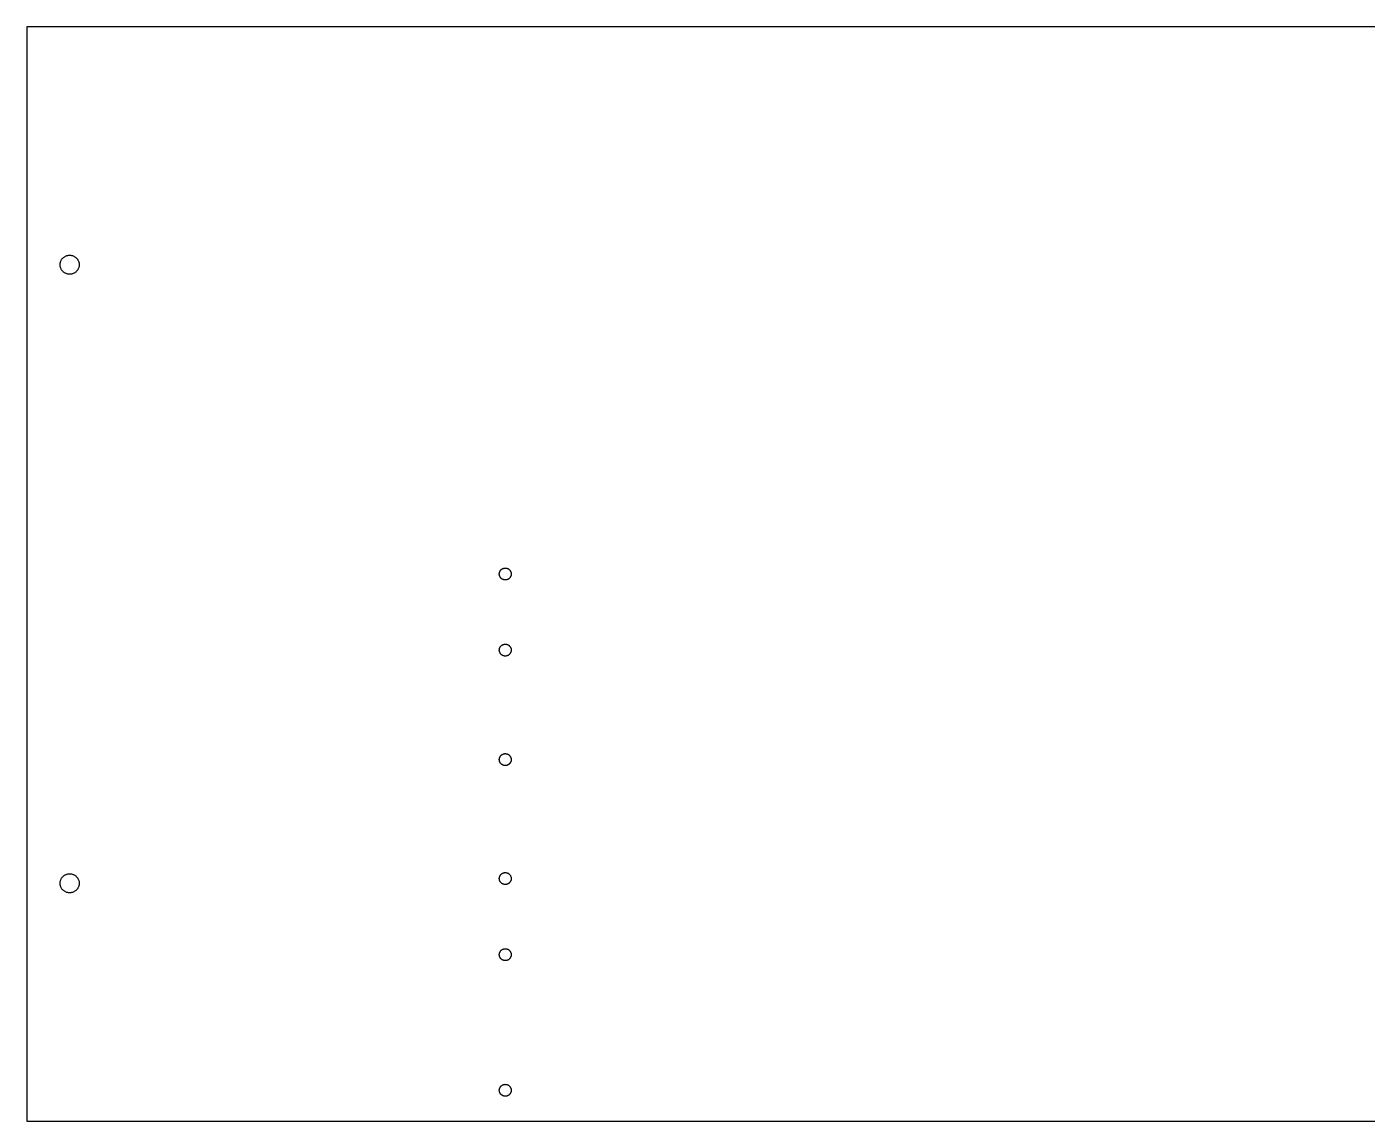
# Model space of a CAD drawing. Header units: metres. Extents: x 0 to 2300, y 0 to 230.
# Drawn here: x 0 to 281.6, y 0 to 230 of the extents above; entities that cross this region are included whole.
import ezdxf

# ---------------------------------------------------------------- set-up
doc = ezdxf.new("R2010")
doc.units = ezdxf.units.M

msp = doc.modelspace()

# ---------------------------------------------------------------- linework, layer by layer
for p, q in [((2300, 230), (0, 230)), ((0, 230), (0, 0)), ((7.00395, 180.126), (7.01577, 180.251)), ((7.01577, 180.251), (7.03543, 180.375)), ((7.03543, 180.375), (7.06283, 180.497)), ((7.06283, 180.497), (7.09789, 180.618)), ((7.09789, 180.618), (7.14045, 180.736)), ((7.14045, 180.736), (7.19035, 180.852)), ((7.19035, 180.852), (7.24739, 180.964)), ((7.24739, 180.964), (7.31134, 181.072)), ((7.31134, 181.072), (7.38197, 181.176)), ((7.38197, 181.176), (7.45897, 181.275)), ((7.45897, 181.275), (7.54206, 181.369)), ((7.54206, 181.369), (7.63091, 181.458)), ((7.63091, 181.458), (7.72515, 181.541)), ((7.72515, 181.541), (7.82443, 181.618)), ((7.82443, 181.618), (7.92835, 181.689)), ((7.92835, 181.689), (8.03649, 181.753)), ((8.03649, 181.753), (8.14844, 181.81)), ((8.14844, 181.81), (8.26375, 181.86)), ((8.26375, 181.86), (8.38197, 181.902)), ((8.38197, 181.902), (8.50262, 181.937)), ((8.50262, 181.937), (8.62524, 181.965)), ((8.62524, 181.965), (8.74933, 181.984)), ((8.74933, 181.984), (8.87442, 181.996)), ((8.87442, 181.996), (9, 182)), ((9, 182), (9.12558, 181.996)), ((9.12558, 181.996), (9.25067, 181.984)), ((9.25067, 181.984), (9.37476, 181.965)), ((9.37476, 181.965), (9.49738, 181.937)), ((9.49738, 181.937), (9.61803, 181.902)), ((9.61803, 181.902), (9.73625, 181.86)), ((9.73625, 181.86), (9.85156, 181.81)), ((9.85156, 181.81), (9.96351, 181.753)), ((9.96351, 181.753), (10.0717, 181.689)), ((10.0717, 181.689), (10.1756, 181.618)), ((10.1756, 181.618), (10.2748, 181.541)), ((10.2748, 181.541), (10.3691, 181.458)), ((10.3691, 181.458), (10.4579, 181.369)), ((10.4579, 181.369), (10.541, 181.275)), ((10.541, 181.275), (10.618, 181.176)), ((10.618, 181.176), (10.6887, 181.072)), ((10.6887, 181.072), (10.7526, 180.964)), ((10.7526, 180.964), (10.8097, 180.852)), ((10.8097, 180.852), (10.8596, 180.736)), ((10.8596, 180.736), (10.9021, 180.618)), ((10.9021, 180.618), (10.9372, 180.497)), ((10.9372, 180.497), (10.9646, 180.375)), ((10.9646, 180.375), (10.9842, 180.251)), ((10.9842, 180.251), (10.9961, 180.126)), ((7, 180), (7.00395, 180.126)), ((7.00395, 179.874), (7, 180)), ((7.01577, 179.749), (7.00395, 179.874)), ((7.03543, 179.625), (7.01577, 179.749)), ((7.06283, 179.503), (7.03543, 179.625)), ((7.09789, 179.382), (7.06283, 179.503)), ((7.14045, 179.264), (7.09789, 179.382)), ((7.19035, 179.148), (7.14045, 179.264)), ((7.24739, 179.036), (7.19035, 179.148)), ((7.31134, 178.928), (7.24739, 179.036)), ((7.38197, 178.824), (7.31134, 178.928)), ((7.45897, 178.725), (7.38197, 178.824)), ((7.54206, 178.631), (7.45897, 178.725)), ((7.63091, 178.542), (7.54206, 178.631)), ((7.72515, 178.459), (7.63091, 178.542)), ((7.82443, 178.382), (7.72515, 178.459)), ((7.92835, 178.311), (7.82443, 178.382)), ((8.03649, 178.247), (7.92835, 178.311)), ((8.14844, 178.19), (8.03649, 178.247)), ((8.26375, 178.14), (8.14844, 178.19)), ((8.38197, 178.098), (8.26375, 178.14)), ((8.50262, 178.063), (8.38197, 178.098)), ((8.62524, 178.035), (8.50262, 178.063)), ((8.74933, 178.016), (8.62524, 178.035)), ((8.87442, 178.004), (8.74933, 178.016)), ((9, 178), (8.87442, 178.004)), ((9.12558, 178.004), (9, 178)), ((9.25067, 178.016), (9.12558, 178.004)), ((9.37476, 178.035), (9.25067, 178.016)), ((9.49738, 178.063), (9.37476, 178.035)), ((9.61803, 178.098), (9.49738, 178.063)), ((9.73625, 178.14), (9.61803, 178.098)), ((9.85156, 178.19), (9.73625, 178.14)), ((9.96351, 178.247), (9.85156, 178.19)), ((10.0717, 178.311), (9.96351, 178.247)), ((10.1756, 178.382), (10.0717, 178.311)), ((10.2748, 178.459), (10.1756, 178.382)), ((10.3691, 178.542), (10.2748, 178.459)), ((10.4579, 178.631), (10.3691, 178.542)), ((10.541, 178.725), (10.4579, 178.631)), ((10.618, 178.824), (10.541, 178.725)), ((10.6887, 178.928), (10.618, 178.824)), ((10.7526, 179.036), (10.6887, 178.928)), ((10.8097, 179.148), (10.7526, 179.036)), ((10.8596, 179.264), (10.8097, 179.148)), ((10.9021, 179.382), (10.8596, 179.264)), ((10.9372, 179.503), (10.9021, 179.382)), ((10.9646, 179.625), (10.9372, 179.503)), ((10.9842, 179.749), (10.9646, 179.625)), ((10.9961, 179.874), (10.9842, 179.749)), ((10.9961, 180.126), (11, 180)), ((11, 180), (10.9961, 179.874)), ((99.3112, 115.386), (99.3378, 115.46)), ((99.3378, 115.46), (99.369, 115.532)), ((99.369, 115.532), (99.4046, 115.602)), ((99.4046, 115.602), (99.4446, 115.67)), ((99.4446, 115.67), (99.4887, 115.735)), ((99.4887, 115.735), (99.5369, 115.797)), ((99.5369, 115.797), (99.5888, 115.856)), ((99.5888, 115.856), (99.6443, 115.911)), ((99.6443, 115.911), (99.7032, 115.963)), ((99.7032, 115.963), (99.7653, 116.011)), ((99.7653, 116.011), (99.8302, 116.055)), ((99.8302, 116.055), (99.8978, 116.095)), ((99.8978, 116.095), (99.9678, 116.131)), ((99.9678, 116.131), (100.04, 116.162)), ((100.04, 116.162), (100.114, 116.189)), ((100.114, 116.189), (100.189, 116.211)), ((100.189, 116.211), (100.266, 116.228)), ((100.266, 116.228), (100.343, 116.24)), ((100.343, 116.24), (100.422, 116.248)), ((100.422, 116.248), (100.5, 116.25)), ((100.5, 116.25), (100.578, 116.248)), ((100.578, 116.248), (100.657, 116.24)), ((100.657, 116.24), (100.734, 116.228)), ((100.734, 116.228), (100.811, 116.211)), ((100.811, 116.211), (100.886, 116.189)), ((100.886, 116.189), (100.96, 116.162)), ((100.96, 116.162), (101.032, 116.131)), ((101.032, 116.131), (101.102, 116.095)), ((101.102, 116.095), (101.17, 116.055)), ((101.17, 116.055), (101.235, 116.011)), ((101.235, 116.011), (101.297, 115.963)), ((101.297, 115.963), (101.356, 115.911)), ((101.356, 115.911), (101.411, 115.856)), ((101.411, 115.856), (101.463, 115.797)), ((101.463, 115.797), (101.511, 115.735)), ((101.511, 115.735), (101.555, 115.67)), ((101.555, 115.67), (101.595, 115.602)), ((101.595, 115.602), (101.631, 115.532)), ((101.631, 115.532), (101.662, 115.46)), ((101.662, 115.46), (101.689, 115.386)), ((99.25, 115), (99.2525, 115.078)), ((99.2525, 114.922), (99.25, 115)), ((99.2525, 115.078), (99.2599, 115.157)), ((99.2599, 114.843), (99.2525, 114.922)), ((99.2599, 115.157), (99.2721, 115.234)), ((99.2721, 114.766), (99.2599, 114.843)), ((99.2721, 115.234), (99.2893, 115.311)), ((99.2893, 114.689), (99.2721, 114.766)), ((99.2893, 115.311), (99.3112, 115.386)), ((99.3112, 114.614), (99.2893, 114.689)), ((99.3378, 114.54), (99.3112, 114.614)), ((99.369, 114.468), (99.3378, 114.54)), ((99.4046, 114.398), (99.369, 114.468)), ((99.4446, 114.33), (99.4046, 114.398)), ((99.4887, 114.265), (99.4446, 114.33)), ((99.5369, 114.203), (99.4887, 114.265)), ((99.5888, 114.144), (99.5369, 114.203)), ((99.6443, 114.089), (99.5888, 114.144)), ((99.7032, 114.037), (99.6443, 114.089)), ((99.7653, 113.989), (99.7032, 114.037)), ((99.8302, 113.945), (99.7653, 113.989)), ((99.8978, 113.905), (99.8302, 113.945)), ((99.9678, 113.869), (99.8978, 113.905)), ((100.04, 113.838), (99.9678, 113.869)), ((100.114, 113.811), (100.04, 113.838)), ((100.189, 113.789), (100.114, 113.811)), ((100.266, 113.772), (100.189, 113.789)), ((100.343, 113.76), (100.266, 113.772)), ((100.422, 113.752), (100.343, 113.76)), ((100.5, 113.75), (100.422, 113.752)), ((100.578, 113.752), (100.5, 113.75)), ((100.657, 113.76), (100.578, 113.752)), ((100.734, 113.772), (100.657, 113.76)), ((100.811, 113.789), (100.734, 113.772)), ((100.886, 113.811), (100.811, 113.789)), ((100.96, 113.838), (100.886, 113.811)), ((101.032, 113.869), (100.96, 113.838)), ((101.102, 113.905), (101.032, 113.869)), ((101.17, 113.945), (101.102, 113.905)), ((101.235, 113.989), (101.17, 113.945)), ((101.297, 114.037), (101.235, 113.989)), ((101.356, 114.089), (101.297, 114.037)), ((101.411, 114.144), (101.356, 114.089)), ((101.463, 114.203), (101.411, 114.144)), ((101.511, 114.265), (101.463, 114.203)), ((101.555, 114.33), (101.511, 114.265)), ((101.595, 114.398), (101.555, 114.33)), ((101.631, 114.468), (101.595, 114.398)), ((101.662, 114.54), (101.631, 114.468)), ((101.689, 114.614), (101.662, 114.54)), ((101.689, 115.386), (101.711, 115.311)), ((101.711, 114.689), (101.689, 114.614)), ((101.711, 115.311), (101.728, 115.234)), ((101.728, 114.766), (101.711, 114.689)), ((101.728, 115.234), (101.74, 115.157)), ((101.74, 114.843), (101.728, 114.766)), ((101.74, 115.157), (101.748, 115.078)), ((101.748, 114.922), (101.74, 114.843)), ((101.748, 115.078), (101.75, 115)), ((101.75, 115), (101.748, 114.922)), ((99.25, 99), (99.2525, 99.0785)), ((99.2525, 98.9215), (99.25, 99)), ((99.2525, 99.0785), (99.2599, 99.1567)), ((99.2599, 98.8433), (99.2525, 98.9215)), ((99.2599, 99.1567), (99.2721, 99.2342)), ((99.2721, 98.7658), (99.2599, 98.8433)), ((99.2721, 99.2342), (99.2893, 99.3109)), ((99.2893, 98.6891), (99.2721, 98.7658)), ((99.2893, 99.3109), (99.3112, 99.3863)), ((99.3112, 98.6137), (99.2893, 98.6891)), ((99.3112, 99.3863), (99.3378, 99.4602)), ((99.3378, 98.5398), (99.3112, 98.6137)), ((99.3378, 99.4602), (99.369, 99.5322)), ((99.369, 99.5322), (99.4046, 99.6022)), ((99.4046, 99.6022), (99.4446, 99.6698)), ((99.4446, 99.6698), (99.4887, 99.7347)), ((99.4887, 99.7347), (99.5369, 99.7968)), ((99.5369, 99.7968), (99.5888, 99.8557)), ((99.5888, 99.8557), (99.6443, 99.9112)), ((99.6443, 99.9112), (99.7032, 99.9631)), ((99.7032, 99.9631), (99.7653, 100.011)), ((99.7653, 100.011), (99.8302, 100.055)), ((99.8302, 100.055), (99.8978, 100.095)), ((99.8978, 100.095), (99.9678, 100.131)), ((99.9678, 100.131), (100.04, 100.162)), ((100.04, 100.162), (100.114, 100.189)), ((100.114, 100.189), (100.189, 100.211)), ((100.189, 100.211), (100.266, 100.228)), ((100.266, 100.228), (100.343, 100.24)), ((100.343, 100.24), (100.422, 100.248)), ((100.422, 100.248), (100.5, 100.25)), ((100.5, 100.25), (100.578, 100.248)), ((100.578, 100.248), (100.657, 100.24)), ((100.657, 100.24), (100.734, 100.228)), ((100.734, 100.228), (100.811, 100.211)), ((100.811, 100.211), (100.886, 100.189)), ((100.886, 100.189), (100.96, 100.162)), ((100.96, 100.162), (101.032, 100.131)), ((101.032, 100.131), (101.102, 100.095)), ((101.102, 100.095), (101.17, 100.055)), ((101.17, 100.055), (101.235, 100.011)), ((101.235, 100.011), (101.297, 99.9631)), ((101.297, 99.9631), (101.356, 99.9112)), ((101.356, 99.9112), (101.411, 99.8557)), ((101.411, 99.8557), (101.463, 99.7968)), ((101.463, 99.7968), (101.511, 99.7347)), ((101.511, 99.7347), (101.555, 99.6698)), ((101.555, 99.6698), (101.595, 99.6022)), ((101.595, 99.6022), (101.631, 99.5322)), ((101.631, 99.5322), (101.662, 99.4602)), ((101.662, 99.4602), (101.689, 99.3863)), ((101.689, 98.6137), (101.662, 98.5398)), ((101.689, 99.3863), (101.711, 99.3109)), ((101.711, 98.6891), (101.689, 98.6137)), ((101.711, 99.3109), (101.728, 99.2342)), ((101.728, 98.7658), (101.711, 98.6891)), ((101.728, 99.2342), (101.74, 99.1567)), ((101.74, 98.8433), (101.728, 98.7658)), ((101.74, 99.1567), (101.748, 99.0785)), ((101.748, 98.9215), (101.74, 98.8433)), ((101.748, 99.0785), (101.75, 99)), ((101.75, 99), (101.748, 98.9215)), ((99.369, 98.4678), (99.3378, 98.5398)), ((99.4046, 98.3978), (99.369, 98.4678)), ((99.4446, 98.3302), (99.4046, 98.3978)), ((99.4887, 98.2653), (99.4446, 98.3302)), ((99.5369, 98.2032), (99.4887, 98.2653)), ((99.5888, 98.1443), (99.5369, 98.2032)), ((99.6443, 98.0888), (99.5888, 98.1443)), ((99.7032, 98.0369), (99.6443, 98.0888)), ((99.7653, 97.9887), (99.7032, 98.0369)), ((99.8302, 97.9446), (99.7653, 97.9887)), ((99.8978, 97.9046), (99.8302, 97.9446)), ((99.9678, 97.869), (99.8978, 97.9046)), ((100.04, 97.8378), (99.9678, 97.869)), ((100.114, 97.8112), (100.04, 97.8378)), ((100.189, 97.7893), (100.114, 97.8112)), ((100.266, 97.7721), (100.189, 97.7893)), ((100.343, 97.7599), (100.266, 97.7721)), ((100.422, 97.7525), (100.343, 97.7599)), ((100.5, 97.75), (100.422, 97.7525)), ((100.578, 97.7525), (100.5, 97.75)), ((100.657, 97.7599), (100.578, 97.7525)), ((100.734, 97.7721), (100.657, 97.7599)), ((100.811, 97.7893), (100.734, 97.7721)), ((100.886, 97.8112), (100.811, 97.7893)), ((100.96, 97.8378), (100.886, 97.8112)), ((101.032, 97.869), (100.96, 97.8378)), ((101.102, 97.9046), (101.032, 97.869)), ((101.17, 97.9446), (101.102, 97.9046)), ((101.235, 97.9887), (101.17, 97.9446)), ((101.297, 98.0369), (101.235, 97.9887)), ((101.356, 98.0888), (101.297, 98.0369)), ((101.411, 98.1443), (101.356, 98.0888)), ((101.463, 98.2032), (101.411, 98.1443)), ((101.511, 98.2653), (101.463, 98.2032)), ((101.555, 98.3302), (101.511, 98.2653)), ((101.595, 98.3978), (101.555, 98.3302)), ((101.631, 98.4678), (101.595, 98.3978)), ((101.662, 98.5398), (101.631, 98.4678)), ((99.25, 76), (99.2525, 76.0785)), ((99.2525, 76.0785), (99.2599, 76.1567)), ((99.2599, 76.1567), (99.2721, 76.2342)), ((99.2721, 76.2342), (99.2893, 76.3109)), ((99.2893, 76.3109), (99.3112, 76.3863)), ((99.3112, 76.3863), (99.3378, 76.4602)), ((99.3378, 76.4602), (99.369, 76.5322)), ((99.369, 76.5322), (99.4046, 76.6022)), ((99.4046, 76.6022), (99.4446, 76.6698)), ((99.4446, 76.6698), (99.4887, 76.7347)), ((99.4887, 76.7347), (99.5369, 76.7968)), ((99.5369, 76.7968), (99.5888, 76.8557)), ((99.5888, 76.8557), (99.6443, 76.9112)), ((99.6443, 76.9112), (99.7032, 76.9631)), ((99.7032, 76.9631), (99.7653, 77.0113)), ((99.7653, 77.0113), (99.8302, 77.0554)), ((99.8302, 77.0554), (99.8978, 77.0954)), ((99.8978, 77.0954), (99.9678, 77.131)), ((99.9678, 77.131), (100.04, 77.1622)), ((100.04, 77.1622), (100.114, 77.1888)), ((100.114, 77.1888), (100.189, 77.2107)), ((100.189, 77.2107), (100.266, 77.2279)), ((100.266, 77.2279), (100.343, 77.2401)), ((100.343, 77.2401), (100.422, 77.2475)), ((100.422, 77.2475), (100.5, 77.25)), ((100.5, 77.25), (100.578, 77.2475)), ((100.578, 77.2475), (100.657, 77.2401)), ((100.657, 77.2401), (100.734, 77.2279)), ((100.734, 77.2279), (100.811, 77.2107)), ((100.811, 77.2107), (100.886, 77.1888)), ((100.886, 77.1888), (100.96, 77.1622)), ((100.96, 77.1622), (101.032, 77.131)), ((101.032, 77.131), (101.102, 77.0954)), ((101.102, 77.0954), (101.17, 77.0554)), ((101.17, 77.0554), (101.235, 77.0113)), ((101.235, 77.0113), (101.297, 76.9631)), ((101.297, 76.9631), (101.356, 76.9112)), ((101.356, 76.9112), (101.411, 76.8557)), ((101.411, 76.8557), (101.463, 76.7968)), ((101.463, 76.7968), (101.511, 76.7347)), ((101.511, 76.7347), (101.555, 76.6698)), ((101.555, 76.6698), (101.595, 76.6022)), ((101.595, 76.6022), (101.631, 76.5322)), ((101.631, 76.5322), (101.662, 76.4602)), ((101.662, 76.4602), (101.689, 76.3863)), ((101.689, 76.3863), (101.711, 76.3109)), ((101.711, 76.3109), (101.728, 76.2342)), ((101.728, 76.2342), (101.74, 76.1567)), ((101.74, 76.1567), (101.748, 76.0785)), ((101.748, 76.0785), (101.75, 76)), ((99.2525, 75.9215), (99.25, 76)), ((99.2599, 75.8433), (99.2525, 75.9215)), ((99.2721, 75.7658), (99.2599, 75.8433)), ((99.2893, 75.6891), (99.2721, 75.7658)), ((99.3112, 75.6137), (99.2893, 75.6891)), ((99.3378, 75.5398), (99.3112, 75.6137)), ((99.369, 75.4678), (99.3378, 75.5398)), ((99.4046, 75.3978), (99.369, 75.4678)), ((99.4446, 75.3302), (99.4046, 75.3978)), ((99.4887, 75.2653), (99.4446, 75.3302)), ((99.5369, 75.2032), (99.4887, 75.2653)), ((99.5888, 75.1443), (99.5369, 75.2032)), ((99.6443, 75.0888), (99.5888, 75.1443)), ((99.7032, 75.0369), (99.6443, 75.0888)), ((99.7653, 74.9887), (99.7032, 75.0369)), ((99.8302, 74.9446), (99.7653, 74.9887)), ((99.8978, 74.9046), (99.8302, 74.9446)), ((99.9678, 74.869), (99.8978, 74.9046)), ((100.04, 74.8378), (99.9678, 74.869)), ((100.114, 74.8112), (100.04, 74.8378)), ((100.189, 74.7893), (100.114, 74.8112)), ((100.266, 74.7721), (100.189, 74.7893)), ((100.343, 74.7599), (100.266, 74.7721)), ((100.422, 74.7525), (100.343, 74.7599)), ((100.5, 74.75), (100.422, 74.7525)), ((100.578, 74.7525), (100.5, 74.75)), ((100.657, 74.7599), (100.578, 74.7525)), ((100.734, 74.7721), (100.657, 74.7599)), ((100.811, 74.7893), (100.734, 74.7721)), ((100.886, 74.8112), (100.811, 74.7893)), ((100.96, 74.8378), (100.886, 74.8112)), ((101.032, 74.869), (100.96, 74.8378)), ((101.102, 74.9046), (101.032, 74.869)), ((101.17, 74.9446), (101.102, 74.9046)), ((101.235, 74.9887), (101.17, 74.9446)), ((101.297, 75.0369), (101.235, 74.9887)), ((101.356, 75.0888), (101.297, 75.0369)), ((101.411, 75.1443), (101.356, 75.0888)), ((101.463, 75.2032), (101.411, 75.1443)), ((101.511, 75.2653), (101.463, 75.2032)), ((101.555, 75.3302), (101.511, 75.2653)), ((101.595, 75.3978), (101.555, 75.3302)), ((101.631, 75.4678), (101.595, 75.3978)), ((101.662, 75.5398), (101.631, 75.4678)), ((101.689, 75.6137), (101.662, 75.5398)), ((101.711, 75.6891), (101.689, 75.6137)), ((101.728, 75.7658), (101.711, 75.6891)), ((101.74, 75.8433), (101.728, 75.7658)), ((101.748, 75.9215), (101.74, 75.8433)), ((101.75, 76), (101.748, 75.9215)), ((7.09789, 50.618), (7.14045, 50.7362)), ((7.14045, 50.7362), (7.19035, 50.8516)), ((7.19035, 50.8516), (7.24739, 50.9635)), ((7.24739, 50.9635), (7.31134, 51.0717)), ((7.31134, 51.0717), (7.38197, 51.1756)), ((7.38197, 51.1756), (7.45897, 51.2748)), ((7.45897, 51.2748), (7.54206, 51.3691)), ((7.54206, 51.3691), (7.63091, 51.4579)), ((7.63091, 51.4579), (7.72515, 51.541)), ((7.72515, 51.541), (7.82443, 51.618)), ((7.82443, 51.618), (7.92835, 51.6887)), ((7.92835, 51.6887), (8.03649, 51.7526)), ((8.03649, 51.7526), (8.14844, 51.8097)), ((8.14844, 51.8097), (8.26375, 51.8596)), ((8.26375, 51.8596), (8.38197, 51.9021)), ((8.38197, 51.9021), (8.50262, 51.9372)), ((8.50262, 51.9372), (8.62524, 51.9646)), ((8.62524, 51.9646), (8.74933, 51.9842)), ((8.74933, 51.9842), (8.87442, 51.9961)), ((8.87442, 51.9961), (9, 52)), ((9, 52), (9.12558, 51.9961)), ((9.12558, 51.9961), (9.25067, 51.9842)), ((9.25067, 51.9842), (9.37476, 51.9646)), ((9.37476, 51.9646), (9.49738, 51.9372)), ((9.49738, 51.9372), (9.61803, 51.9021)), ((9.61803, 51.9021), (9.73625, 51.8596)), ((9.73625, 51.8596), (9.85156, 51.8097)), ((9.85156, 51.8097), (9.96351, 51.7526)), ((9.96351, 51.7526), (10.0717, 51.6887)), ((10.0717, 51.6887), (10.1756, 51.618)), ((10.1756, 51.618), (10.2748, 51.541)), ((10.2748, 51.541), (10.3691, 51.4579)), ((10.3691, 51.4579), (10.4579, 51.3691)), ((10.4579, 51.3691), (10.541, 51.2748)), ((10.541, 51.2748), (10.618, 51.1756)), ((10.618, 51.1756), (10.6887, 51.0717)), ((10.6887, 51.0717), (10.7526, 50.9635)), ((10.7526, 50.9635), (10.8097, 50.8516)), ((10.8097, 50.8516), (10.8596, 50.7362)), ((10.8596, 50.7362), (10.9021, 50.618)), ((99.25, 51), (99.2525, 51.0785)), ((99.2525, 50.9215), (99.25, 51)), ((99.2525, 51.0785), (99.2599, 51.1567)), ((99.2599, 50.8433), (99.2525, 50.9215)), ((99.2599, 51.1567), (99.2721, 51.2342)), ((99.2721, 50.7658), (99.2599, 50.8433)), ((99.2721, 51.2342), (99.2893, 51.3109)), ((99.2893, 50.6891), (99.2721, 50.7658)), ((99.2893, 51.3109), (99.3112, 51.3863)), ((99.3112, 50.6137), (99.2893, 50.6891)), ((99.3112, 51.3863), (99.3378, 51.4602)), ((99.3378, 51.4602), (99.369, 51.5322)), ((99.369, 51.5322), (99.4046, 51.6022)), ((99.4046, 51.6022), (99.4446, 51.6698)), ((99.4446, 51.6698), (99.4887, 51.7347)), ((99.4887, 51.7347), (99.5369, 51.7968)), ((99.5369, 51.7968), (99.5888, 51.8557)), ((99.5888, 51.8557), (99.6443, 51.9112)), ((99.6443, 51.9112), (99.7032, 51.9631)), ((99.7032, 51.9631), (99.7653, 52.0113)), ((99.7653, 52.0113), (99.8302, 52.0554)), ((99.8302, 52.0554), (99.8978, 52.0954)), ((99.8978, 52.0954), (99.9678, 52.131)), ((99.9678, 52.131), (100.04, 52.1622)), ((100.04, 52.1622), (100.114, 52.1888)), ((100.114, 52.1888), (100.189, 52.2107)), ((100.189, 52.2107), (100.266, 52.2279)), ((100.266, 52.2279), (100.343, 52.2401)), ((100.343, 52.2401), (100.422, 52.2475)), ((100.422, 52.2475), (100.5, 52.25)), ((100.5, 52.25), (100.578, 52.2475)), ((100.578, 52.2475), (100.657, 52.2401)), ((100.657, 52.2401), (100.734, 52.2279)), ((100.734, 52.2279), (100.811, 52.2107)), ((100.811, 52.2107), (100.886, 52.1888)), ((100.886, 52.1888), (100.96, 52.1622)), ((100.96, 52.1622), (101.032, 52.131)), ((101.032, 52.131), (101.102, 52.0954)), ((101.102, 52.0954), (101.17, 52.0554)), ((101.17, 52.0554), (101.235, 52.0113)), ((101.235, 52.0113), (101.297, 51.9631)), ((101.297, 51.9631), (101.356, 51.9112)), ((101.356, 51.9112), (101.411, 51.8557)), ((101.411, 51.8557), (101.463, 51.7968)), ((101.463, 51.7968), (101.511, 51.7347)), ((101.511, 51.7347), (101.555, 51.6698)), ((101.555, 51.6698), (101.595, 51.6022)), ((101.595, 51.6022), (101.631, 51.5322)), ((101.631, 51.5322), (101.662, 51.4602)), ((101.662, 51.4602), (101.689, 51.3863)), ((101.689, 51.3863), (101.711, 51.3109)), ((101.711, 50.6891), (101.689, 50.6137)), ((101.711, 51.3109), (101.728, 51.2342)), ((101.728, 50.7658), (101.711, 50.6891)), ((101.728, 51.2342), (101.74, 51.1567)), ((101.74, 50.8433), (101.728, 50.7658)), ((101.74, 51.1567), (101.748, 51.0785)), ((101.748, 50.9215), (101.74, 50.8433)), ((101.748, 51.0785), (101.75, 51)), ((101.75, 51), (101.748, 50.9215)), ((7, 50), (7.00395, 50.1256)), ((7.00395, 49.8744), (7, 50)), ((7.00395, 50.1256), (7.01577, 50.2507)), ((7.01577, 49.7493), (7.00395, 49.8744)), ((7.01577, 50.2507), (7.03543, 50.3748)), ((7.03543, 49.6252), (7.01577, 49.7493)), ((7.03543, 50.3748), (7.06283, 50.4974)), ((7.06283, 49.5026), (7.03543, 49.6252)), ((7.06283, 50.4974), (7.09789, 50.618)), ((7.09789, 49.382), (7.06283, 49.5026)), ((7.14045, 49.2638), (7.09789, 49.382)), ((7.19035, 49.1484), (7.14045, 49.2638)), ((7.24739, 49.0365), (7.19035, 49.1484)), ((7.31134, 48.9283), (7.24739, 49.0365)), ((7.38197, 48.8244), (7.31134, 48.9283)), ((7.45897, 48.7252), (7.38197, 48.8244)), ((7.54206, 48.6309), (7.45897, 48.7252)), ((7.63091, 48.5421), (7.54206, 48.6309)), ((7.72515, 48.459), (7.63091, 48.5421)), ((7.82443, 48.382), (7.72515, 48.459)), ((7.92835, 48.3113), (7.82443, 48.382)), ((8.03649, 48.2474), (7.92835, 48.3113)), ((8.14844, 48.1903), (8.03649, 48.2474)), ((8.26375, 48.1404), (8.14844, 48.1903)), ((8.38197, 48.0979), (8.26375, 48.1404)), ((8.50262, 48.0628), (8.38197, 48.0979)), ((8.62524, 48.0354), (8.50262, 48.0628)), ((8.74933, 48.0158), (8.62524, 48.0354)), ((8.87442, 48.0039), (8.74933, 48.0158)), ((9, 48), (8.87442, 48.0039)), ((9.12558, 48.0039), (9, 48)), ((9.25067, 48.0158), (9.12558, 48.0039)), ((9.37476, 48.0354), (9.25067, 48.0158)), ((9.49738, 48.0628), (9.37476, 48.0354)), ((9.61803, 48.0979), (9.49738, 48.0628)), ((9.73625, 48.1404), (9.61803, 48.0979)), ((9.85156, 48.1903), (9.73625, 48.1404)), ((9.96351, 48.2474), (9.85156, 48.1903)), ((10.0717, 48.3113), (9.96351, 48.2474)), ((10.1756, 48.382), (10.0717, 48.3113)), ((10.2748, 48.459), (10.1756, 48.382)), ((10.3691, 48.5421), (10.2748, 48.459)), ((10.4579, 48.6309), (10.3691, 48.5421)), ((10.541, 48.7252), (10.4579, 48.6309)), ((10.618, 48.8244), (10.541, 48.7252)), ((10.6887, 48.9283), (10.618, 48.8244)), ((10.7526, 49.0365), (10.6887, 48.9283)), ((10.8097, 49.1484), (10.7526, 49.0365)), ((10.8596, 49.2638), (10.8097, 49.1484)), ((10.9021, 49.382), (10.8596, 49.2638)), ((10.9021, 50.618), (10.9372, 50.4974)), ((10.9372, 49.5026), (10.9021, 49.382)), ((10.9372, 50.4974), (10.9646, 50.3748)), ((10.9646, 49.6252), (10.9372, 49.5026)), ((10.9646, 50.3748), (10.9842, 50.2507)), ((10.9842, 49.7493), (10.9646, 49.6252)), ((10.9842, 50.2507), (10.9961, 50.1256)), ((10.9961, 49.8744), (10.9842, 49.7493)), ((10.9961, 50.1256), (11, 50)), ((11, 50), (10.9961, 49.8744)), ((99.3378, 50.5398), (99.3112, 50.6137)), ((99.369, 50.4678), (99.3378, 50.5398)), ((99.4046, 50.3978), (99.369, 50.4678)), ((99.4446, 50.3302), (99.4046, 50.3978)), ((99.4887, 50.2653), (99.4446, 50.3302)), ((99.5369, 50.2032), (99.4887, 50.2653)), ((99.5888, 50.1443), (99.5369, 50.2032)), ((99.6443, 50.0888), (99.5888, 50.1443)), ((99.7032, 50.0369), (99.6443, 50.0888)), ((99.7653, 49.9887), (99.7032, 50.0369)), ((99.8302, 49.9446), (99.7653, 49.9887)), ((99.8978, 49.9046), (99.8302, 49.9446)), ((99.9678, 49.869), (99.8978, 49.9046)), ((100.04, 49.8378), (99.9678, 49.869)), ((100.114, 49.8112), (100.04, 49.8378)), ((100.189, 49.7893), (100.114, 49.8112)), ((100.266, 49.7721), (100.189, 49.7893)), ((100.343, 49.7599), (100.266, 49.7721)), ((100.422, 49.7525), (100.343, 49.7599)), ((100.5, 49.75), (100.422, 49.7525)), ((100.578, 49.7525), (100.5, 49.75)), ((100.657, 49.7599), (100.578, 49.7525)), ((100.734, 49.7721), (100.657, 49.7599)), ((100.811, 49.7893), (100.734, 49.7721)), ((100.886, 49.8112), (100.811, 49.7893)), ((100.96, 49.8378), (100.886, 49.8112)), ((101.032, 49.869), (100.96, 49.8378)), ((101.102, 49.9046), (101.032, 49.869)), ((101.17, 49.9446), (101.102, 49.9046)), ((101.235, 49.9887), (101.17, 49.9446)), ((101.297, 50.0369), (101.235, 49.9887)), ((101.356, 50.0888), (101.297, 50.0369)), ((101.411, 50.1443), (101.356, 50.0888)), ((101.463, 50.2032), (101.411, 50.1443)), ((101.511, 50.2653), (101.463, 50.2032)), ((101.555, 50.3302), (101.511, 50.2653)), ((101.595, 50.3978), (101.555, 50.3302)), ((101.631, 50.4678), (101.595, 50.3978)), ((101.662, 50.5398), (101.631, 50.4678)), ((101.689, 50.6137), (101.662, 50.5398)), ((99.25, 35), (99.2525, 35.0785)), ((99.2525, 34.9215), (99.25, 35)), ((99.2525, 35.0785), (99.2599, 35.1567)), ((99.2599, 34.8433), (99.2525, 34.9215)), ((99.2599, 35.1567), (99.2721, 35.2342)), ((99.2721, 34.7658), (99.2599, 34.8433)), ((99.2721, 35.2342), (99.2893, 35.3109)), ((99.2893, 34.6891), (99.2721, 34.7658)), ((99.2893, 35.3109), (99.3112, 35.3863)), ((99.3112, 34.6137), (99.2893, 34.6891)), ((99.3112, 35.3863), (99.3378, 35.4602)), ((99.3378, 34.5398), (99.3112, 34.6137)), ((99.3378, 35.4602), (99.369, 35.5322)), ((99.369, 34.4678), (99.3378, 34.5398)), ((99.369, 35.5322), (99.4046, 35.6022)), ((99.4046, 34.3978), (99.369, 34.4678)), ((99.4046, 35.6022), (99.4446, 35.6698)), ((99.4446, 34.3302), (99.4046, 34.3978)), ((99.4446, 35.6698), (99.4887, 35.7347)), ((99.4887, 34.2653), (99.4446, 34.3302)), ((99.4887, 35.7347), (99.5369, 35.7968)), ((99.5369, 34.2032), (99.4887, 34.2653)), ((99.5369, 35.7968), (99.5888, 35.8557)), ((99.5888, 34.1443), (99.5369, 34.2032)), ((99.5888, 35.8557), (99.6443, 35.9112)), ((99.6443, 34.0888), (99.5888, 34.1443)), ((99.6443, 35.9112), (99.7032, 35.9631)), ((99.7032, 34.0369), (99.6443, 34.0888)), ((99.7032, 35.9631), (99.7653, 36.0113)), ((99.7653, 33.9887), (99.7032, 34.0369)), ((99.7653, 36.0113), (99.8302, 36.0554)), ((99.8302, 33.9446), (99.7653, 33.9887)), ((99.8302, 36.0554), (99.8978, 36.0954)), ((99.8978, 33.9046), (99.8302, 33.9446)), ((99.8978, 36.0954), (99.9678, 36.131)), ((99.9678, 33.869), (99.8978, 33.9046)), ((99.9678, 36.131), (100.04, 36.1622)), ((100.04, 33.8378), (99.9678, 33.869)), ((100.04, 36.1622), (100.114, 36.1888)), ((100.114, 33.8112), (100.04, 33.8378)), ((100.114, 36.1888), (100.189, 36.2107)), ((100.189, 33.7893), (100.114, 33.8112)), ((100.189, 36.2107), (100.266, 36.2279)), ((100.266, 33.7721), (100.189, 33.7893)), ((100.266, 36.2279), (100.343, 36.2401)), ((100.343, 36.2401), (100.422, 36.2475)), ((100.422, 36.2475), (100.5, 36.25)), ((100.5, 36.25), (100.578, 36.2475)), ((100.578, 36.2475), (100.657, 36.2401)), ((100.657, 36.2401), (100.734, 36.2279)), ((100.734, 36.2279), (100.811, 36.2107)), ((100.811, 33.7893), (100.734, 33.7721)), ((100.811, 36.2107), (100.886, 36.1888)), ((100.886, 33.8112), (100.811, 33.7893)), ((100.886, 36.1888), (100.96, 36.1622)), ((100.96, 33.8378), (100.886, 33.8112)), ((100.96, 36.1622), (101.032, 36.131)), ((101.032, 33.869), (100.96, 33.8378)), ((101.032, 36.131), (101.102, 36.0954)), ((101.102, 33.9046), (101.032, 33.869)), ((101.102, 36.0954), (101.17, 36.0554)), ((101.17, 33.9446), (101.102, 33.9046)), ((101.17, 36.0554), (101.235, 36.0113)), ((101.235, 33.9887), (101.17, 33.9446)), ((101.235, 36.0113), (101.297, 35.9631)), ((101.297, 34.0369), (101.235, 33.9887)), ((101.297, 35.9631), (101.356, 35.9112)), ((101.356, 34.0888), (101.297, 34.0369)), ((101.356, 35.9112), (101.411, 35.8557)), ((101.411, 34.1443), (101.356, 34.0888)), ((101.411, 35.8557), (101.463, 35.7968)), ((101.463, 34.2032), (101.411, 34.1443)), ((101.463, 35.7968), (101.511, 35.7347)), ((101.511, 34.2653), (101.463, 34.2032)), ((101.511, 35.7347), (101.555, 35.6698)), ((101.555, 34.3302), (101.511, 34.2653)), ((101.555, 35.6698), (101.595, 35.6022)), ((101.595, 34.3978), (101.555, 34.3302)), ((101.595, 35.6022), (101.631, 35.5322)), ((101.631, 34.4678), (101.595, 34.3978)), ((101.631, 35.5322), (101.662, 35.4602)), ((101.662, 34.5398), (101.631, 34.4678)), ((101.662, 35.4602), (101.689, 35.3863)), ((101.689, 34.6137), (101.662, 34.5398)), ((101.689, 35.3863), (101.711, 35.3109)), ((101.711, 34.6891), (101.689, 34.6137)), ((101.711, 35.3109), (101.728, 35.2342)), ((101.728, 34.7658), (101.711, 34.6891)), ((101.728, 35.2342), (101.74, 35.1567)), ((101.74, 34.8433), (101.728, 34.7658)), ((101.74, 35.1567), (101.748, 35.0785)), ((101.748, 34.9215), (101.74, 34.8433)), ((101.748, 35.0785), (101.75, 35)), ((101.75, 35), (101.748, 34.9215)), ((100.343, 33.7599), (100.266, 33.7721)), ((100.422, 33.7525), (100.343, 33.7599)), ((100.5, 33.75), (100.422, 33.7525)), ((100.578, 33.7525), (100.5, 33.75)), ((100.657, 33.7599), (100.578, 33.7525)), ((100.734, 33.7721), (100.657, 33.7599)), ((99.25, 6.5), (99.2525, 6.57849)), ((99.2525, 6.42151), (99.25, 6.5)), ((99.2525, 6.57849), (99.2599, 6.65667)), ((99.2599, 6.34333), (99.2525, 6.42151)), ((99.2599, 6.65667), (99.2721, 6.73423)), ((99.2721, 6.26577), (99.2599, 6.34333)), ((99.2721, 6.73423), (99.2893, 6.81086)), ((99.2893, 6.18914), (99.2721, 6.26577)), ((99.2893, 6.81086), (99.3112, 6.88627)), ((99.3112, 6.11373), (99.2893, 6.18914)), ((99.3112, 6.88627), (99.3378, 6.96016)), ((99.3378, 6.03984), (99.3112, 6.11373)), ((99.3378, 6.96016), (99.369, 7.03222)), ((99.369, 5.96778), (99.3378, 6.03984)), ((99.369, 7.03222), (99.4046, 7.10219)), ((99.4046, 5.89781), (99.369, 5.96778)), ((99.4046, 7.10219), (99.4446, 7.16978)), ((99.4446, 5.83022), (99.4046, 5.89781)), ((99.4446, 7.16978), (99.4887, 7.23473)), ((99.4887, 5.76527), (99.4446, 5.83022)), ((99.4887, 7.23473), (99.5369, 7.29678)), ((99.5369, 5.70322), (99.4887, 5.76527)), ((99.5369, 7.29678), (99.5888, 7.35568)), ((99.5888, 5.64432), (99.5369, 5.70322)), ((99.5888, 7.35568), (99.6443, 7.41121)), ((99.6443, 5.58879), (99.5888, 5.64432)), ((99.6443, 7.41121), (99.7032, 7.46314)), ((99.7032, 7.46314), (99.7653, 7.51127)), ((99.7653, 7.51127), (99.8302, 7.55541)), ((99.8302, 7.55541), (99.8978, 7.59538)), ((99.8978, 7.59538), (99.9678, 7.63103)), ((99.9678, 7.63103), (100.04, 7.66222)), ((100.04, 7.66222), (100.114, 7.68882)), ((100.114, 7.68882), (100.189, 7.71073)), ((100.189, 7.71073), (100.266, 7.72786)), ((100.266, 7.72786), (100.343, 7.74014)), ((100.343, 7.74014), (100.422, 7.74753)), ((100.422, 7.74753), (100.5, 7.75)), ((100.5, 7.75), (100.578, 7.74753)), ((100.578, 7.74753), (100.657, 7.74014)), ((100.657, 7.74014), (100.734, 7.72786)), ((100.734, 7.72786), (100.811, 7.71073)), ((100.811, 7.71073), (100.886, 7.68882)), ((100.886, 7.68882), (100.96, 7.66222)), ((100.96, 7.66222), (101.032, 7.63103)), ((101.032, 7.63103), (101.102, 7.59538)), ((101.102, 7.59538), (101.17, 7.55541)), ((101.17, 7.55541), (101.235, 7.51127)), ((101.235, 7.51127), (101.297, 7.46314)), ((101.297, 7.46314), (101.356, 7.41121)), ((101.356, 7.41121), (101.411, 7.35568)), ((101.411, 5.64432), (101.356, 5.58879)), ((101.411, 7.35568), (101.463, 7.29678)), ((101.463, 5.70322), (101.411, 5.64432)), ((101.463, 7.29678), (101.511, 7.23473)), ((101.511, 5.76527), (101.463, 5.70322)), ((101.511, 7.23473), (101.555, 7.16978)), ((101.555, 5.83022), (101.511, 5.76527)), ((101.555, 7.16978), (101.595, 7.10219)), ((101.595, 5.89781), (101.555, 5.83022)), ((101.595, 7.10219), (101.631, 7.03222)), ((101.631, 5.96778), (101.595, 5.89781)), ((101.631, 7.03222), (101.662, 6.96016)), ((101.662, 6.03984), (101.631, 5.96778)), ((101.662, 6.96016), (101.689, 6.88627)), ((101.689, 6.11373), (101.662, 6.03984)), ((101.689, 6.88627), (101.711, 6.81086)), ((101.711, 6.18914), (101.689, 6.11373)), ((101.711, 6.81086), (101.728, 6.73423)), ((101.728, 6.26577), (101.711, 6.18914)), ((101.728, 6.73423), (101.74, 6.65667)), ((101.74, 6.34333), (101.728, 6.26577)), ((101.74, 6.65667), (101.748, 6.57849)), ((101.748, 6.42151), (101.74, 6.34333)), ((101.748, 6.57849), (101.75, 6.5)), ((101.75, 6.5), (101.748, 6.42151)), ((99.7032, 5.53686), (99.6443, 5.58879)), ((99.7653, 5.48873), (99.7032, 5.53686)), ((99.8302, 5.44459), (99.7653, 5.48873)), ((99.8978, 5.40462), (99.8302, 5.44459)), ((99.9678, 5.36897), (99.8978, 5.40462)), ((100.04, 5.33778), (99.9678, 5.36897)), ((100.114, 5.31118), (100.04, 5.33778)), ((100.189, 5.28927), (100.114, 5.31118)), ((100.266, 5.27214), (100.189, 5.28927)), ((100.343, 5.25986), (100.266, 5.27214)), ((100.422, 5.25247), (100.343, 5.25986)), ((100.5, 5.25), (100.422, 5.25247)), ((100.578, 5.25247), (100.5, 5.25)), ((100.657, 5.25986), (100.578, 5.25247)), ((100.734, 5.27214), (100.657, 5.25986)), ((100.811, 5.28927), (100.734, 5.27214)), ((100.886, 5.31118), (100.811, 5.28927)), ((100.96, 5.33778), (100.886, 5.31118)), ((101.032, 5.36897), (100.96, 5.33778)), ((101.102, 5.40462), (101.032, 5.36897)), ((101.17, 5.44459), (101.102, 5.40462)), ((101.235, 5.48873), (101.17, 5.44459)), ((101.297, 5.53686), (101.235, 5.48873)), ((101.356, 5.58879), (101.297, 5.53686)), ((0, 0), (2300, 0))]:
    msp.add_line(p, q)

doc.saveas('drawing.dxf')
